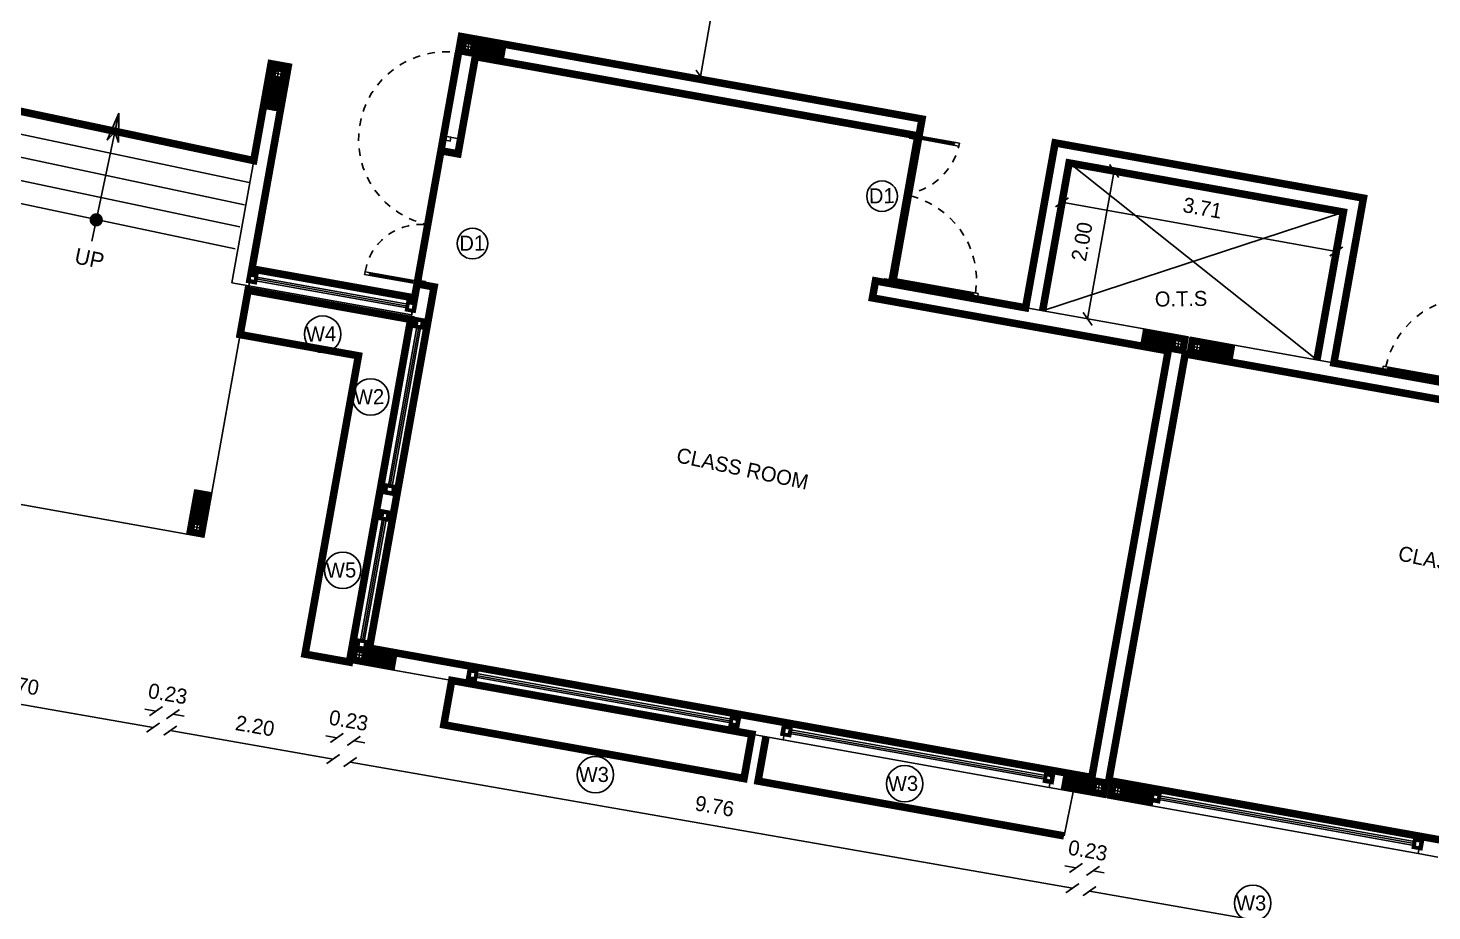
# Model space of a CAD drawing. Header units: metres. Extents: x 6101839 to 6102590, y -6659932 to -6659648.
# Drawn here: x 6102095.96 to 6102114.65, y -6659686.95 to -6659675.19 of the extents above; entities that cross this region are included whole.
import ezdxf

# ---------------------------------------------------------------- set-up
doc = ezdxf.new("R2010")
doc.units = ezdxf.units.M
doc.header["$LTSCALE"] = 500
doc.header["$MEASUREMENT"] = 0
doc.linetypes.add('DASHED2', pattern=[0.375, 0.25, -0.125])
doc.linetypes.add('HIDDEN', pattern=[0.375, 0.25, -0.125])
doc.layers.get('0').update_dxf_attribs({"linetype": 'CONTINUOUS'})
doc.layers.get('Defpoints').update_dxf_attribs({"linetype": 'CONTINUOUS'})
for name, color, linetype in [('above', 250, 'DASHED2'), ('BLK_1_FLR_0_CARPET_AREA', 10, 'CONTINUOUS'), ('BLK_1_FLR_0_CHAJJA', 6, 'CONTINUOUS'), ('COL', 2, 'CONTINUOUS'), ('DIM', 205, 'CONTINUOUS'), ('DOOR', 252, 'CONTINUOUS'), ('DOORTEXT', 13, 'CONTINUOUS'), ('ED', 30, 'CONTINUOUS'), ('FURN1', 252, 'CONTINUOUS'), ('FURNITURE', 252, 'CONTINUOUS'), ('FURNITURES', 252, 'CONTINUOUS'), ('HATCH', 15, 'CONTINUOUS'), ('railing', 14, 'CONTINUOUS'), ('TEXT', 4, 'CONTINUOUS'), ('W-SCH', 205, 'CONTINUOUS'), ('wall', 125, 'CONTINUOUS'), ('wall1', 125, 'CONTINUOUS'), ('WINDOWS', 252, 'CONTINUOUS')]:
    doc.layers.add(name, color=color, linetype=linetype)
doc.styles.add('RM', font='GOTHIC.TTF')
doc.styles.add('S2', font='GOTHIC.TTF')
doc.styles.add('USA TEXT', font='GOTHIC.TTF')
doc.dimstyles.new('1-100-ED', dxfattribs={"dimtxt": 0.2, "dimasz": 0.15, "dimexe": 0.18, "dimexo": 0.0625, "dimgap": 0.15, "dimtad": 1, "dimzin": 0, "dimdsep": 46, "dimtxsty": 'USA TEXT', "dimblk": 'ARCHTICK', "dimcen": 0.1, "dimse1": 1, "dimse2": 1, "dimclrd": 256, "dimclrt": 256, "dimadec": 0, "dimazin": 0, "dimtfac": 1, "dimtofl": 0, "dimtmove": 0, "dimatfit": 3, "dimldrblk": 'ARCHTICK', "dimfxl": 0.18, "dimtolj": 1, "dimtzin": 0, "dimarcsym": 0})

# ---------------------------------------------------------------- blocks, each defined once
blk = doc.blocks.new('A$C607F0CF8')
at = {"layer": 'FURNITURES', "color": 233}
for p, q in [((-37, -280), (-37, -342)), ((-37, -342), (-22, -342)), ((-22, -330), (-16, -330)), ((-22, -342), (-22, -330)), ((-16, -342), (-16, -330)), ((-16, -342), (0, -342)), ((0, -342), (0, -267)), ((-37, -2180), (-37, -2118)), ((-37, -2118), (-22, -2118)), ((-22, -2118), (-22, -2130)), ((-22, -2130), (-16, -2130)), ((-16, -2118), (0, -2118)), ((-16, -2118), (-16, -2130)), ((0, -2118), (0, -2193))]:
    blk.add_line(p, q, dxfattribs=at)
at = {"layer": 'FURNITURES', "color": 250}
for p, q in [((-37, -2118), (-37, -342)), ((-22, -2118), (-22, -330)), ((-16, -2118), (-16, -330)), ((0, -2118), (0, -342))]:
    blk.add_line(p, q, dxfattribs=at)
at = {"layer": 'FURNITURES', "color": 250, "linetype": 'HIDDEN', "ltscale": 0.5}
for centre, radius, start, end in [((-285, -219), 847, 286.9835, 356.7492), ((-37, -2193), 1163, 1.8478, 90.0015)]:
    blk.add_arc(centre, radius, start, end, dxfattribs=at)
at = {"layer": 'wall', "color": 7}
for p, q in [((-37, -267), (0, -267)), ((-37, -267), (-37, -280)), ((0, -230), (75, -230)), ((0, -230), (0, -267)), ((75, -267), (0, -267)), ((62, -246), (62, -252)), ((75, -246), (62, -246)), ((75, -252), (62, -252)), ((75, -230), (75, -246)), ((75, -230), (486, -230)), ((75, -246), (499, -246)), ((75, -252), (75, -267)), ((75, -252), (499, -252)), ((486, -267), (75, -267)), ((561, -230), (486, -230)), ((486, -230), (486, -246)), ((486, -246), (499, -246)), ((486, -252), (486, -267)), ((486, -252), (499, -252)), ((561, -267), (486, -267)), ((499, -246), (499, -252)), ((561, -230), (561, -267)), ((-37, -2193), (-37, -2180)), ((-37, -2193), (0, -2193)), ((0, -2155), (75, -2155)), ((0, -2155), (0, -2193)), ((75, -2193), (0, -2193)), ((62, -2171), (62, -2177)), ((75, -2171), (62, -2171)), ((75, -2177), (62, -2177)), ((75, -2155), (75, -2171)), ((75, -2155), (1088, -2155)), ((75, -2171), (1100, -2171)), ((75, -2177), (75, -2193)), ((75, -2177), (1100, -2177)), ((1088, -2192), (75, -2193)), ((1162, -2155), (1088, -2155)), ((1088, -2155), (1088, -2171)), ((1088, -2171), (1100, -2171)), ((1088, -2177), (1088, -2192)), ((1088, -2177), (1100, -2177)), ((1162, -2192), (1088, -2192)), ((1100, -2171), (1100, -2177)), ((1162, -2155), (1162, -2192))]:
    blk.add_line(p, q, dxfattribs=at)
for points in [[(0, -267), (0, -230), (-100, -230), (-100, -280), (-37, -280)], [(0, -2193), (0, -2230), (-100, -2230), (-100, -2180), (-37, -2180)]]:
    blk.add_lwpolyline(points, dxfattribs=at)
blk = doc.blocks.new('NEWCOL')
at = {"layer": 'HATCH'}
h = blk.add_hatch(dxfattribs=at)
h.set_pattern_fill('ANSI31', color=256, scale=3, angle=270, style=0)
h.set_pattern_definition([(315, (-629970.926, -258732.088), (6.73519209, 6.73519209), [])])
h.paths.add_polyline_path([(0, 115), (-115, 115), (-115, 0), (-37.5, 0), (-37.5, 37.5), (0, 37.5)])
h.paths.add_polyline_path([(115, 115), (0, 115), (0, 37.5), (37.5, 37.5), (37.5, 0), (115, 0)])
h.paths.add_polyline_path([(115, 0), (37.5, 0), (37.5, -37.5), (0, -37.5), (0, -485), (115, -485)])
h.paths.add_polyline_path([(0, -37.5), (-37.5, -37.5), (-37.5, 0), (-115, 0), (-115, -485), (0, -485)])
at = {"layer": 'COL'}
for p, q in [((-115, 0), (115, 0)), ((0, -485), (0, 115))]:
    blk.add_line(p, q, dxfattribs=at)
for points in [[(-115, -485), (115, -485), (115, 115), (-115, 115)], [(-37.5, -37.5), (37.5, -37.5), (37.5, 37.5), (-37.5, 37.5)]]:
    blk.add_lwpolyline(points, close=True, dxfattribs=at)
blk = doc.blocks.new('_ArchTick')
at = {"color": 0, "linetype": 'ByBlock', "const_width": 0.15}
blk.add_lwpolyline([(-0.5, -0.5), (0.5, 0.5)], dxfattribs=at)
blk = doc.blocks.new('*D688')
at = {"layer": 'Defpoints', "color": 0, "transparency": 16777216}
for p in [(6102098.401, -6659681.381), (6102100.591, -6659681.634), (6102100.016, -6659684.924)]:
    blk.add_point(p, dxfattribs=at)
at = {"layer": 'ED', "lineweight": -2, "transparency": 16777216}
blk.add_line((6102097.848, -6659684.545), (6102100.016, -6659684.924), dxfattribs=at)
at = {"layer": 'ED', "lineweight": -2, "transparency": 16777216, "xscale": 0.15, "yscale": 0.15, "zscale": 0.15}
for p, rotation in [((6102097.848, -6659684.545), 170.0944968058716), ((6102100.016, -6659684.924), 350.0944968058716)]:
    blk.add_blockref('_ArchTick', p, dxfattribs=dict(at, rotation=rotation))
at = {"layer": 'ED', "transparency": 16777216, "insert": (6102098.976, -6659684.483), "char_height": 0.2, "attachment_point": 5, "rotation": 350.0945, "style": 'USA TEXT'}
blk.add_mtext('\\A1;2.20', dxfattribs=at)
blk = doc.blocks.new('*D689')
at = {"layer": 'Defpoints', "color": 0, "transparency": 16777216}
for p in [(6102100.591, -6659681.634), (6102100.817, -6659681.675), (6102100.292, -6659684.681)]:
    blk.add_point(p, dxfattribs=at)
at = {"layer": 'ED', "lineweight": -2, "transparency": 16777216}
for p, q in [((6102100.066, -6659684.642), (6102099.918, -6659684.616)), ((6102100.292, -6659684.681), (6102100.44, -6659684.707))]:
    blk.add_line(p, q, dxfattribs=at)
at = {"layer": 'ED', "lineweight": -2, "transparency": 16777216, "xscale": 0.15, "yscale": 0.15, "zscale": 0.15}
for p, rotation in [((6102100.066, -6659684.642), 350.0944968058716), ((6102100.292, -6659684.681), 170.0944968058716)]:
    blk.add_blockref('_ArchTick', p, dxfattribs=dict(at, rotation=rotation))
at = {"layer": 'ED', "transparency": 16777216, "insert": (6102100.223, -6659684.41), "char_height": 0.2, "attachment_point": 5, "rotation": 350.0945, "style": 'USA TEXT'}
blk.add_mtext('\\A1;0.23', dxfattribs=at)
blk = doc.blocks.new('*D690')
at = {"layer": 'Defpoints', "color": 0, "transparency": 16777216}
for p in [(6102100.817, -6659681.675), (6102110.117, -6659685.169), (6102109.859, -6659686.643)]:
    blk.add_point(p, dxfattribs=at)
at = {"layer": 'ED', "lineweight": -2, "transparency": 16777216}
blk.add_line((6102100.243, -6659684.964), (6102109.859, -6659686.643), dxfattribs=at)
at = {"layer": 'ED', "lineweight": -2, "transparency": 16777216, "xscale": 0.15, "yscale": 0.15, "zscale": 0.15}
for p, rotation in [((6102100.243, -6659684.964), 170.0944968058716), ((6102109.859, -6659686.643), 350.0944968058716)]:
    blk.add_blockref('_ArchTick', p, dxfattribs=dict(at, rotation=rotation))
at = {"layer": 'ED', "transparency": 16777216, "insert": (6102105.095, -6659685.552), "char_height": 0.2, "attachment_point": 5, "rotation": 350.0945, "style": 'USA TEXT'}
blk.add_mtext('\\A1;9.76', dxfattribs=at)
blk = doc.blocks.new('*D691')
at = {"layer": 'Defpoints', "color": 0, "transparency": 16777216}
for p in [(6102110.117, -6659685.169), (6102110.343, -6659685.21), (6102110.133, -6659686.412)]:
    blk.add_point(p, dxfattribs=at)
at = {"layer": 'ED', "lineweight": -2, "transparency": 16777216}
for p, q in [((6102109.906, -6659686.373), (6102109.759, -6659686.347)), ((6102110.133, -6659686.412), (6102110.281, -6659686.438))]:
    blk.add_line(p, q, dxfattribs=at)
at = {"layer": 'ED', "lineweight": -2, "transparency": 16777216, "xscale": 0.15, "yscale": 0.15, "zscale": 0.15}
for p, rotation in [((6102109.906, -6659686.373), 350.0944968058716), ((6102110.133, -6659686.412), 170.0944968058716)]:
    blk.add_blockref('_ArchTick', p, dxfattribs=dict(at, rotation=rotation))
at = {"layer": 'ED', "transparency": 16777216, "insert": (6102110.064, -6659686.141), "char_height": 0.2, "attachment_point": 5, "rotation": 350.0945, "style": 'USA TEXT'}
blk.add_mtext('\\A1;0.23', dxfattribs=at)
blk = doc.blocks.new('*D692')
at = {"layer": 'Defpoints', "color": 0, "transparency": 16777216}
for p in [(6102110.343, -6659685.21), (6102119.975, -6659686.849), (6102119.711, -6659688.363)]:
    blk.add_point(p, dxfattribs=at)
at = {"layer": 'ED', "lineweight": -2, "transparency": 16777216}
blk.add_line((6102110.086, -6659686.682), (6102119.711, -6659688.363), dxfattribs=at)
at = {"layer": 'ED', "lineweight": -2, "transparency": 16777216, "xscale": 0.15, "yscale": 0.15, "zscale": 0.15}
for p, rotation in [((6102110.086, -6659686.682), 170.0944968058716), ((6102119.711, -6659688.363), 350.0944968058716)]:
    blk.add_blockref('_ArchTick', p, dxfattribs=dict(at, rotation=rotation))
at = {"layer": 'ED', "transparency": 16777216, "insert": (6102114.942, -6659687.271), "char_height": 0.2, "attachment_point": 5, "rotation": 350.0945, "style": 'USA TEXT'}
blk.add_mtext('\\A1;9.77', dxfattribs=at)
blk = doc.blocks.new('*D722')
at = {"layer": 'Defpoints', "color": 0, "transparency": 16777216}
for p in [(6102105.069, -6659673.429), (6102105.318, -6659673.472), (6102104.659, -6659675.794)]:
    blk.add_point(p, dxfattribs=at)
at = {"layer": 'ED', "lineweight": -2, "transparency": 16777216}
blk.add_line((6102104.908, -6659675.837), (6102105.318, -6659673.472), dxfattribs=at)
at = {"layer": 'ED', "lineweight": -2, "transparency": 16777216, "xscale": 0.15, "yscale": 0.15, "zscale": 0.15}
for p, rotation in [((6102105.318, -6659673.472), 80.16725684627767), ((6102104.908, -6659675.837), 260.1672568462777)]:
    blk.add_blockref('_ArchTick', p, dxfattribs=dict(at, rotation=rotation))
at = {"layer": 'ED', "transparency": 16777216, "insert": (6102104.862, -6659674.611), "char_height": 0.2, "attachment_point": 5, "rotation": 80.1673, "style": 'USA TEXT'}
blk.add_mtext('\\A1;2.40', dxfattribs=at)
blk = doc.blocks.new('A$C62665808')
at = {"layer": 'FURNITURES', "color": 233}
for p, q in [((512, 100), (437, 100)), ((450, 62), (512, 62)), ((500, 78), (500, 84)), ((512, 84), (500, 84)), ((512, 78), (500, 78)), ((512, 84), (512, 100)), ((512, 62), (512, 78)), ((2288, 84), (2288, 100)), ((2288, 100), (2363, 100)), ((2288, 84), (2300, 84)), ((2288, 62), (2288, 78)), ((2288, 78), (2300, 78)), ((2350, 62), (2288, 62)), ((2300, 78), (2300, 84))]:
    blk.add_line(p, q, dxfattribs=at)
at = {"layer": 'FURNITURES', "color": 250}
for p, q in [((512, 100), (2288, 100)), ((512, 84), (2300, 84)), ((512, 78), (2300, 78)), ((512, 62), (2288, 62))]:
    blk.add_line(p, q, dxfattribs=at)
at = {"layer": 'FURNITURES', "color": 250, "linetype": 'HIDDEN', "ltscale": 0.5}
for centre, radius, start, end in [((437, 62), 1163, 359.9985, 178.1522), ((2350, 62), 750, 89.1025, 179.9987)]:
    blk.add_arc(centre, radius, start, end, dxfattribs=at)
at = {"layer": 'wall', "color": 7}
for p, q in [((2362, 812), (2362, 737)), ((2399, 812), (2362, 812)), ((2378, 175), (2377, 750)), ((2384, 750), (2377, 750)), ((2377, 737), (2377, 750)), ((2384, 175), (2384, 750)), ((2384, 737), (2384, 750)), ((2399, 812), (2399, 737)), ((2377, 737), (2362, 737)), ((2362, 737), (2363, 175)), ((2399, 737), (2384, 737)), ((2400, 175), (2399, 737)), ((-725, 137), (-650, 137)), ((-725, 137), (-725, 100)), ((-725, 100), (-650, 100)), ((363, 122), (-662, 122)), ((-662, 122), (-662, 116)), ((-650, 122), (-662, 122)), ((363, 116), (-662, 116)), ((-650, 116), (-662, 116)), ((-650, 137), (-650, 122)), ((363, 137), (-650, 137)), ((-650, 116), (-650, 100)), ((-650, 100), (363, 100)), ((437, 137), (363, 137)), ((363, 137), (363, 122)), ((363, 122), (375, 122)), ((363, 116), (363, 100)), ((363, 116), (375, 116)), ((363, 100), (437, 100)), ((375, 122), (375, 116)), ((437, 137), (437, 100)), ((437, 62), (437, 100)), ((437, 62), (450, 62)), ((2363, 62), (2350, 62)), ((2378, 175), (2363, 175)), ((2363, 175), (2363, 100)), ((2363, 62), (2363, 100)), ((2400, 100), (2363, 100)), ((2378, 175), (2378, 162)), ((2384, 162), (2378, 162)), ((2400, 175), (2384, 175)), ((2384, 175), (2384, 162)), ((2400, 100), (2400, 175))]:
    blk.add_line(p, q, dxfattribs=at)
for points in [[(437, 100), (400, 100), (400, 0), (450, 0), (450, 62)], [(2363, 100), (2400, 100), (2400, 0), (2350, 0), (2350, 62)]]:
    blk.add_lwpolyline(points, dxfattribs=at)
blk = doc.blocks.new('*D734')
at = {"layer": 'Defpoints', "color": 0, "transparency": 16777216}
for p in [(6102109.814, -6659676.988), (6102110.414, -6659677.095), (6102109.462, -6659678.957)]:
    blk.add_point(p, dxfattribs=at)
at = {"layer": 'ED', "lineweight": -2, "transparency": 16777216}
blk.add_line((6102110.061, -6659679.064), (6102110.414, -6659677.095), dxfattribs=at)
at = {"layer": 'ED', "lineweight": -2, "transparency": 16777216, "xscale": 0.15, "yscale": 0.15, "zscale": 0.15}
for p, rotation in [((6102110.414, -6659677.095), 79.84491226287837), ((6102110.061, -6659679.064), 259.8449122628784)]:
    blk.add_blockref('_ArchTick', p, dxfattribs=dict(at, rotation=rotation))
at = {"layer": 'ED', "transparency": 16777216, "insert": (6102109.986, -6659678.035), "char_height": 0.2, "attachment_point": 5, "rotation": 79.8449, "style": 'USA TEXT'}
blk.add_mtext('\\A1;2.00', dxfattribs=at)
blk = doc.blocks.new('*D735')
at = {"layer": 'Defpoints', "color": 0, "transparency": 16777216}
for p in [(6102109.814, -6659676.988), (6102113.466, -6659677.642), (6102113.372, -6659678.166)]:
    blk.add_point(p, dxfattribs=at)
at = {"layer": 'ED', "lineweight": -2, "transparency": 16777216}
blk.add_line((6102109.72, -6659677.512), (6102113.372, -6659678.166), dxfattribs=at)
at = {"layer": 'ED', "lineweight": -2, "transparency": 16777216, "xscale": 0.15, "yscale": 0.15, "zscale": 0.15}
for p, rotation in [((6102109.72, -6659677.512), 169.8449123113766), ((6102113.372, -6659678.166), 349.8449123113766)]:
    blk.add_blockref('_ArchTick', p, dxfattribs=dict(at, rotation=rotation))
at = {"layer": 'ED', "transparency": 16777216, "insert": (6102111.591, -6659677.588), "char_height": 0.2, "attachment_point": 5, "rotation": 349.8449, "style": 'USA TEXT'}
blk.add_mtext('\\A1;3.71', dxfattribs=at)
blk = doc.blocks.new('*D876')
at = {"layer": 'Defpoints', "color": 0, "transparency": 16777216}
for p in [(6102094.427, -6659681.279), (6102098.069, -6659681.927), (6102097.619, -6659684.505)]:
    blk.add_point(p, dxfattribs=at)
at = {"layer": 'ED', "lineweight": -2, "transparency": 16777216}
blk.add_line((6102093.974, -6659683.869), (6102097.619, -6659684.505), dxfattribs=at)
at = {"layer": 'ED', "lineweight": -2, "transparency": 16777216, "xscale": 0.15, "yscale": 0.15, "zscale": 0.15}
for p, rotation in [((6102093.974, -6659683.869), 170.0944968058716), ((6102097.619, -6659684.505), 350.0944968058716)]:
    blk.add_blockref('_ArchTick', p, dxfattribs=dict(at, rotation=rotation))
at = {"layer": 'ED', "transparency": 16777216, "insert": (6102095.841, -6659683.936), "char_height": 0.2, "attachment_point": 5, "rotation": 350.0945, "style": 'USA TEXT'}
blk.add_mtext('\\A1;3.70', dxfattribs=at)
blk = doc.blocks.new('*D877')
at = {"layer": 'Defpoints', "color": 0, "transparency": 16777216}
for p in [(6102098.069, -6659681.927), (6102098.296, -6659681.967), (6102097.884, -6659684.326)]:
    blk.add_point(p, dxfattribs=at)
at = {"layer": 'ED', "lineweight": -2, "transparency": 16777216}
for p, q in [((6102097.658, -6659684.286), (6102097.51, -6659684.26)), ((6102097.884, -6659684.326), (6102098.032, -6659684.351))]:
    blk.add_line(p, q, dxfattribs=at)
at = {"layer": 'ED', "lineweight": -2, "transparency": 16777216, "xscale": 0.15, "yscale": 0.15, "zscale": 0.15}
for p, rotation in [((6102097.658, -6659684.286), 350.0944968058716), ((6102097.884, -6659684.326), 170.0944968058716)]:
    blk.add_blockref('_ArchTick', p, dxfattribs=dict(at, rotation=rotation))
at = {"layer": 'ED', "transparency": 16777216, "insert": (6102097.815, -6659684.055), "char_height": 0.2, "attachment_point": 5, "rotation": 350.0945, "style": 'USA TEXT'}
blk.add_mtext('\\A1;0.23', dxfattribs=at)

msp = doc.modelspace()

# ---------------------------------------------------------------- hatches: boundary and pattern name
at = {"layer": 'DIM'}
h = msp.add_hatch(color=256, dxfattribs=at)
h.paths.add_polyline_path([(6102097.15891, -6659676.61203), (6102097.11896, -6659676.60353), (6102097.15756, -6659676.71769)])
h.paths.add_polyline_path([(6102097.16225, -6659676.35147), (6102097.15727, -6659676.35041), (6102097.10944, -6659676.57538), (6102097.11896, -6659676.60353), (6102097.15891, -6659676.61203)])
h.paths.add_polyline_path([(6102097.15727, -6659676.35041), (6102097.15229, -6659676.34935), (6102097.04933, -6659676.58873), (6102097.08929, -6659676.59723), (6102097.10944, -6659676.57538)])
h.paths.add_polyline_path([(6102097.15229, -6659676.34935), (6102097.15727, -6659676.35041), (6102097.16258, -6659676.32541)])
h.paths.add_polyline_path([(6102097.16258, -6659676.32541), (6102097.15727, -6659676.35041), (6102097.16225, -6659676.35147)])
h.paths.add_polyline_path([(6102097.00758, -6659676.6858), (6102097.08929, -6659676.59723), (6102097.04933, -6659676.58873)])

# ---------------------------------------------------------------- linework, layer by layer
at = {"layer": 'above', "linetype": 'ByBlock'}
msp.add_line((6102109.74682, -6659685.94638), (6102109.86936, -6659685.35872), dxfattribs=at)
at = {"layer": 'above', "const_width": 0.1}
for points in [[(6102098.77848, -6659679.27314), (6102100.35353, -6659679.55526), (6102099.64214, -6659683.52682), (6102100.23267, -6659683.63259)], [(6102101.59596, -6659683.87686), (6102101.49017, -6659684.46746), (6102105.48658, -6659685.18329), (6102105.59233, -6659684.59279)], [(6102105.77937, -6659684.62618), (6102105.67359, -6659685.21678), (6102109.74682, -6659685.94638)]]:
    msp.add_lwpolyline(points, dxfattribs=at)
at = {"layer": 'BLK_1_FLR_0_CARPET_AREA', "color": 15, "linetype": 'Continuous', "const_width": 0.1}
msp.add_lwpolyline([(6102122.57574, -6659693.92097), (6102122.57574, -6659684.42097), (6102120.64338, -6659684.42097), (6102121.63725, -6659678.87249), (6102115.50495, -6659677.77354), (6102115.12648, -6659679.97124), (6102113.33997, -6659679.65125), (6102113.73315, -6659677.45618), (6102109.62846, -6659676.72095), (6102109.23528, -6659678.91602), (6102107.46348, -6659678.59865), (6102107.85666, -6659676.40359), (6102101.72427, -6659675.30516), (6102101.10081, -6659678.7856), (6102098.93554, -6659678.39787), (6102099.41738, -6659675.70785), (6102099.19074, -6659675.66725), (6102098.95973, -6659676.95663), (6102095.3397, -6659676.19149)], dxfattribs=at)
for points in [[(6102100.49962, -6659683.44676), (6102110.11656, -6659685.16934), (6102111.13389, -6659679.48973), (6102107.19655, -6659678.78448), (6102107.2371, -6659678.55808), (6102107.46349, -6659678.59863), (6102107.81611, -6659676.62996), (6102101.91012, -6659675.57209), (6102101.67827, -6659676.86649), (6102101.45201, -6659676.82598), (6102101.13465, -6659678.59776), (6102101.36083, -6659678.63827)], [(6102119.9599, -6659686.93247), (6102110.34296, -6659685.20989), (6102111.36029, -6659679.53029), (6102115.29762, -6659680.23554), (6102115.33817, -6659680.00914), (6102115.11179, -6659679.96859), (6102115.46442, -6659677.99992), (6102121.37041, -6659679.0578), (6102121.13856, -6659680.3522), (6102121.36481, -6659680.39275), (6102121.04745, -6659682.16453), (6102120.82127, -6659682.12401)]]:
    msp.add_lwpolyline(points, close=True, dxfattribs=at)
at = {"layer": 'BLK_1_FLR_0_CHAJJA', "linetype": 'Continuous', "const_width": 0.1}
for points in [[(6102100.23331, -6659683.6327), (6102099.64286, -6659683.52695), (6102100.35329, -6659679.55518), (6102098.77838, -6659679.27312), (6102098.88405, -6659678.68314), (6102101.049, -6659679.07088)], [(6102101.49027, -6659684.46691), (6102105.48668, -6659685.18265), (6102105.59236, -6659684.5926), (6102101.59594, -6659683.87686)]]:
    msp.add_lwpolyline(points, close=True, dxfattribs=at)
at = {"layer": 'DIM', "color": 251, "linetype": 'ByBlock'}
for p, q in [((6102109.23528, -6659678.91602), (6102109.62846, -6659676.72095)), ((6102113.73315, -6659677.45618), (6102109.62846, -6659676.72095)), ((6102113.33997, -6659679.65125), (6102113.73315, -6659677.45618))]:
    msp.add_line(p, q, dxfattribs=at)
at = {"layer": 'DIM', "color": 251, "const_width": 0.1}
msp.add_lwpolyline([(6102113.11357, -6659679.61069), (6102113.4662, -6659677.64202), (6102109.8143, -6659676.9879), (6102109.46168, -6659678.95657)], dxfattribs=at)
at = {"layer": 'DIM', "const_width": 0.1}
msp.add_lwpolyline([(6102096.82492, -6659677.73761, 1), (6102096.89991, -6659677.75355, 1)], format="xyb", close=True, dxfattribs=at)
at = {"layer": 'DOOR', "linetype": 'ByBlock'}
for p, q in [((6102097.16256, -6659676.32541), (6102096.80279, -6659678.02756)), ((6102097.16256, -6659676.32541), (6102097.00755, -6659676.6858)), ((6102097.16256, -6659676.32541), (6102097.15754, -6659676.71769)), ((6102097.00755, -6659676.6858), (6102097.10941, -6659676.57538)), ((6102097.15754, -6659676.71769), (6102097.10941, -6659676.57538))]:
    msp.add_line(p, q, dxfattribs=at)
at = {"layer": 'FURN1', "linetype": 'ByBlock'}
for p, q in [((6102101.86291, -6659683.69094), (6102105.40652, -6659684.32559)), ((6102105.36596, -6659684.55206), (6102101.82235, -6659683.91741))]:
    msp.add_line(p, q, dxfattribs=at)
at = {"layer": 'FURN1', "const_width": 0.1}
for points in [[(6102098.91844, -6659678.49338), (6102098.96766, -6659678.50219), (6102098.95885, -6659678.55141), (6102098.90963, -6659678.54259)], [(6102098.91906, -6659678.49349), (6102098.96827, -6659678.5023), (6102098.95946, -6659678.55152), (6102098.91024, -6659678.54271)], [(6102101.0831, -6659678.88096), (6102101.03389, -6659678.87215), (6102101.02507, -6659678.92137), (6102101.07429, -6659678.93018)], [(6102101.08372, -6659678.88107), (6102101.0345, -6659678.87226), (6102101.02569, -6659678.92148), (6102101.07491, -6659678.93029)], [(6102101.14444, -6659679.09414), (6102101.13563, -6659679.14336), (6102101.18484, -6659679.15217), (6102101.19366, -6659679.10296)], [(6102101.14455, -6659679.09352), (6102101.13573, -6659679.14274), (6102101.18495, -6659679.15156), (6102101.19377, -6659679.10234)], [(6102100.73899, -6659681.35686), (6102100.74781, -6659681.30764), (6102100.79703, -6659681.31646), (6102100.78821, -6659681.36568)], [(6102100.68633, -6659681.65183), (6102100.67751, -6659681.70105), (6102100.72673, -6659681.70986), (6102100.73554, -6659681.66065)], [(6102100.68644, -6659681.65121), (6102100.67762, -6659681.70043), (6102100.72683, -6659681.70925), (6102100.73565, -6659681.66003)], [(6102100.3687, -6659683.42333), (6102100.37752, -6659683.37411), (6102100.42673, -6659683.38293), (6102100.41791, -6659683.43214)], [(6102100.36881, -6659683.42271), (6102100.37763, -6659683.37349), (6102100.42684, -6659683.38231), (6102100.41803, -6659683.43153)], [(6102101.83938, -6659683.82234), (6102101.88859, -6659683.83116), (6102101.89741, -6659683.78194), (6102101.84819, -6659683.77313)], [(6102101.83999, -6659683.82245), (6102101.88921, -6659683.83127), (6102101.89802, -6659683.78205), (6102101.84881, -6659683.77324)], [(6102105.38237, -6659684.45688), (6102105.33316, -6659684.44807), (6102105.34197, -6659684.39885), (6102105.39119, -6659684.40766)], [(6102105.38299, -6659684.45699), (6102105.33377, -6659684.44818), (6102105.34259, -6659684.39896), (6102105.3918, -6659684.40777)], [(6102106.02288, -6659684.57119), (6102106.07209, -6659684.58001), (6102106.08091, -6659684.53079), (6102106.03169, -6659684.52198)], [(6102106.02349, -6659684.5713), (6102106.07271, -6659684.58012), (6102106.08152, -6659684.5309), (6102106.03231, -6659684.52209)], [(6102109.5659, -6659685.20574), (6102109.51668, -6659685.19693), (6102109.52549, -6659685.14771), (6102109.57471, -6659685.15653)], [(6102109.56651, -6659685.20585), (6102109.5173, -6659685.19704), (6102109.52611, -6659685.14782), (6102109.57533, -6659685.15664)], [(6102110.93473, -6659685.45086), (6102110.98395, -6659685.45968), (6102110.99277, -6659685.41046), (6102110.94355, -6659685.40164)], [(6102110.93535, -6659685.45097), (6102110.98456, -6659685.45979), (6102110.99338, -6659685.41057), (6102110.94417, -6659685.40175)], [(6102114.47771, -6659686.08555), (6102114.4285, -6659686.07673), (6102114.43732, -6659686.02751), (6102114.48653, -6659686.03633)], [(6102114.47833, -6659686.08566), (6102114.42911, -6659686.07684), (6102114.43793, -6659686.02763), (6102114.48715, -6659686.03645)]]:
    msp.add_lwpolyline(points, close=True, dxfattribs=at)
at = {"layer": 'FURNITURE', "linetype": 'ByBlock', "ltscale": 0.2}
for p, q in [((6102098.91024, -6659678.54271), (6102101.02507, -6659678.92137)), ((6102098.91906, -6659678.49349), (6102101.0345, -6659678.87226)), ((6102101.14444, -6659679.09414), (6102100.74781, -6659681.30764)), ((6102101.19366, -6659679.10296), (6102100.79714, -6659681.31585)), ((6102100.68633, -6659681.65183), (6102100.37769, -6659683.37414)), ((6102100.73554, -6659681.66065), (6102100.42702, -6659683.38234)), ((6102105.38237, -6659684.45688), (6102101.88859, -6659683.83116)), ((6102105.39119, -6659684.40766), (6102101.89803, -6659683.78205)), ((6102109.5659, -6659685.20574), (6102106.07209, -6659684.58001)), ((6102109.57471, -6659685.15653), (6102106.08152, -6659684.5309)), ((6102110.93535, -6659685.45097), (6102114.42911, -6659686.07684)), ((6102110.94417, -6659685.40175), (6102114.43732, -6659686.02751))]:
    msp.add_line(p, q, dxfattribs=at)
at = {"layer": 'FURNITURE', "color": 4, "linetype": 'ByBlock', "ltscale": 0.2}
for p, q in [((6102098.96387, -6659678.52691), (6102101.03009, -6659678.89687)), ((6102101.16023, -6659679.14776), (6102100.77242, -6659681.31205)), ((6102100.70212, -6659681.70546), (6102100.4023, -6659683.37855)), ((6102105.33757, -6659684.42346), (6102101.893, -6659683.80654)), ((6102109.52109, -6659685.17232), (6102106.0765, -6659684.55539)), ((6102110.98897, -6659685.43518), (6102114.43352, -6659686.05223))]:
    msp.add_line(p, q, dxfattribs=at)
at = {"layer": 'railing', "linetype": 'ByBlock'}
for p, q in [((6102095.3397, -6659676.19149), (6102098.95973, -6659676.95663)), ((6102095.27767, -6659676.48501), (6102098.89769, -6659677.25014)), ((6102095.21563, -6659676.77852), (6102098.83565, -6659677.54366)), ((6102095.15359, -6659677.07204), (6102098.77361, -6659677.83717)), ((6102095.09155, -6659677.36555), (6102098.71158, -6659678.13069))]:
    msp.add_line(p, q, dxfattribs=at)
at = {"layer": 'railing', "color": 252, "linetype": 'ByBlock'}
for p, q in [((6102113.11357, -6659679.61069), (6102109.8143, -6659676.9879)), ((6102113.4662, -6659677.64202), (6102109.46168, -6659678.95657)), ((6102098.29468, -6659681.97155), (6102098.8947, -6659678.62424)), ((6102094.20033, -6659681.23818), (6102098.29468, -6659681.97155))]:
    msp.add_line(p, q, dxfattribs=at)
at = {"layer": 'W-SCH'}
for centre, radius in [((6102107.32429, -6659677.43084), 0.20375), ((6102101.87173, -6659678.0612), 0.20375), ((6102099.87673, -6659679.2673), 0.24242), ((6102100.51616, -6659680.10429), 0.24242), ((6102100.14413, -6659682.41104), 0.24242), ((6102103.50739, -6659685.13232), 0.24242), ((6102107.6244, -6659685.25271), 0.24242), ((6102112.25889, -6659686.84282), 0.24242)]:
    msp.add_circle(centre, radius, dxfattribs=at)
at = {"layer": 'wall1', "linetype": 'ByBlock'}
for p, q in [((6102101.72427, -6659675.30516), (6102101.48713, -6659676.62909)), ((6102107.85666, -6659676.40359), (6102101.72427, -6659675.30516)), ((6102101.91011, -6659675.57211), (6102101.71353, -6659676.66964)), ((6102107.81611, -6659676.62998), (6102101.91011, -6659675.57211)), ((6102099.41714, -6659675.7078), (6102098.89474, -6659678.62425)), ((6102099.41714, -6659675.7078), (6102099.19074, -6659675.66725)), ((6102099.15019, -6659675.89365), (6102098.6682, -6659678.58368)), ((6102107.81611, -6659676.62998), (6102107.85666, -6659676.40359)), ((6102101.71353, -6659676.66964), (6102101.48713, -6659676.62909)), ((6102098.93555, -6659678.39783), (6102098.895, -6659678.6243)), ((6102098.8947, -6659678.62424), (6102098.66823, -6659678.58369)), ((6102101.1345, -6659678.59776), (6102101.04875, -6659679.07636)), ((6102101.13453, -6659678.59776), (6102101.36092, -6659678.63831)), ((6102107.23708, -6659678.5581), (6102107.19653, -6659678.7845)), ((6102107.23708, -6659678.5581), (6102110.81022, -6659679.19812)), ((6102101.10081, -6659678.7856), (6102101.06027, -6659679.012)), ((6102101.36092, -6659678.63831), (6102101.27517, -6659679.11693)), ((6102107.19654, -6659678.7845), (6102111.13388, -6659679.48975)), ((6102101.04901, -6659679.07641), (6102101.27547, -6659679.11698)), ((6102101.06027, -6659679.012), (6102101.06031, -6659679.012)), ((6102111.13388, -6659679.48975), (6102110.11655, -6659685.16936)), ((6102111.36026, -6659679.5303), (6102110.34294, -6659685.20991)), ((6102115.33817, -6659680.00916), (6102112.01604, -6659679.4141)), ((6102115.2976, -6659680.23556), (6102111.97549, -6659679.6405)), ((6102100.5908, -6659681.63508), (6102100.64369, -6659681.33978)), ((6102100.64369, -6659681.33978), (6102100.86985, -6659681.3803)), ((6102100.86985, -6659681.3803), (6102100.81711, -6659681.67463)), ((6102100.59073, -6659681.63507), (6102100.59089, -6659681.6341)), ((6102100.59089, -6659681.6341), (6102100.81735, -6659681.67467)), ((6102100.8172, -6659681.67565), (6102100.81735, -6659681.67467)), ((6102100.27323, -6659683.40622), (6102101.8629, -6659683.69099)), ((6102100.82327, -6659683.73838), (6102101.82237, -6659683.91733)), ((6102101.82237, -6659683.91733), (6102101.86291, -6659683.69094)), ((6102105.36596, -6659684.55206), (6102105.40651, -6659684.32566)), ((6102105.40651, -6659684.32566), (6102106.04633, -6659684.44023)), ((6102105.36596, -6659684.55206), (6102106.00577, -6659684.66674)), ((6102106.00578, -6659684.66667), (6102106.04632, -6659684.44027)), ((6102109.5494, -6659685.3014), (6102109.58996, -6659685.07493)), ((6102109.58994, -6659685.075), (6102110.11657, -6659685.16933)), ((6102109.5494, -6659685.3014), (6102110.30239, -6659685.43631)), ((6102110.34294, -6659685.20991), (6102110.34294, -6659685.20991)), ((6102110.36756, -6659685.21431), (6102110.86958, -6659685.30407)), ((6102110.91761, -6659685.5464), (6102110.95819, -6659685.31994)), ((6102114.46122, -6659686.18113), (6102114.50179, -6659685.95474)), ((6102114.76635, -6659686.00227), (6102114.50177, -6659685.95484)), ((6102114.7258, -6659686.22863), (6102114.46121, -6659686.1812))]:
    msp.add_line(p, q, dxfattribs=at)
at = {"layer": 'WINDOWS', "linetype": 'ByBlock'}
for p, q in [((6102098.93555, -6659678.39783), (6102101.10083, -6659678.78553)), ((6102098.89501, -6659678.62423), (6102101.06029, -6659679.01193)), ((6102101.04901, -6659679.07641), (6102100.64345, -6659681.33974)), ((6102101.2754, -6659679.11697), (6102100.86985, -6659681.3803)), ((6102100.59089, -6659681.6341), (6102100.27333, -6659683.40624)), ((6102100.81729, -6659681.67466), (6102100.49973, -6659683.4468)), ((6102109.58994, -6659685.075), (6102106.04631, -6659684.44034)), ((6102109.5494, -6659685.3014), (6102106.00577, -6659684.66674)), ((6102110.95818, -6659685.32001), (6102114.50177, -6659685.95481)), ((6102110.91761, -6659685.5464), (6102114.46121, -6659686.1812))]:
    msp.add_line(p, q, dxfattribs=at)

# ---------------------------------------------------------------- block references
at = {"layer": 'COL', "yscale": 0.001, "zscale": 0.001}
for p, xscale, rotation in [((6102101.8171, -6659675.43915), 0.001, 79.84491225092451), ((6102099.28366, -6659675.80073), -0.001, 349.8449122504533), ((6102111.26734, -6659679.39683), 0.001, 259.8449122509245), ((6102111.51836, -6659679.44179), -0.001, 79.84491225092455), ((6102098.20224, -6659681.83816), 0.001, 169.8449122504533), ((6102098.20224, -6659681.83816), 0.001, 169.8449122504533), ((6102100.36614, -6659683.53967), -0.001, 79.84491225092455), ((6102110.20946, -6659685.30283), 0.001, 259.8449122509245), ((6102110.46051, -6659685.34763), -0.001, 79.84491225092455)]:
    msp.add_blockref('NEWCOL', p, dxfattribs=dict(at, xscale=xscale, rotation=rotation))
at = {"layer": 'DIM', "yscale": 0.001, "zscale": 0.001}
for p, xscale, rotation in [((6102107.8419, -6659676.40094), 0.001, 349.8449122504533), ((6102115.51971, -6659677.77619), -0.001, 349.8449123031032)]:
    msp.add_blockref('A$C607F0CF8', p, dxfattribs=dict(at, xscale=xscale, rotation=rotation))
at = {"layer": 'wall1', "xscale": -0.001, "yscale": 0.001, "zscale": 0.001, "rotation": 79.92507897665182}
msp.add_blockref('A$C62665808', (6102101.65547, -6659676.25273), dxfattribs=at)

# ---------------------------------------------------------------- texts
at = {"layer": 'DOORTEXT', "color": 3, "style": 'RM'}
for s, p in [('D1', (6102107.15133, -6659677.52721)), ('D1', (6102101.69877, -6659678.15758)), ('W4', (6102099.65693, -6659679.36683)), ('W2', (6102100.29636, -6659680.20381)), ('W5', (6102099.92432, -6659682.51057)), ('W3', (6102107.4046, -6659685.35224))]:
    msp.add_text(s, height=0.2, rotation=0.815488, dxfattribs=at).set_placement(p)
for p in [(6102103.28619, -6659685.22871), (6102112.03769, -6659686.93921)]:
    msp.add_text('W3', height=0.2, dxfattribs=at).set_placement(p)
at = {"layer": 'TEXT', "style": 'RM'}
msp.add_text('UP', height=0.21, rotation=348.06554, dxfattribs=at).set_placement((6102096.56059, -6659678.3213))
at = {"layer": 'TEXT', "color": 7, "style": 'S2'}
for s, rotation, p in [('O.T.S', 0.815488, (6102110.95733, -6659678.90058)), ('CLASS ROOM', 348.06554, (6102104.57424, -6659680.96977)), ('CLASS ROOM', 348.06554, (6102114.18231, -6659682.27616))]:
    msp.add_text(s, height=0.2, rotation=rotation, dxfattribs=at).set_placement(p)

# ---------------------------------------------------------------- dimensions: what is measured, and where the dimension line sits
at = {"layer": 'ED'}
for p1, p2, distance, picture, middle in [((6102104.65918, -6659675.79407), (6102105.06904, -6659673.42929), -0.25292, '*D722', (6102104.86202, -6659674.61132)), ((6102109.46168, -6659678.95657), (6102109.8143, -6659676.9879), -0.60887, '*D734', (6102109.98629, -6659678.03462)), ((6102109.8143, -6659676.9879), (6102113.4662, -6659677.64202), -0.53219, '*D735', (6102111.59138, -6659677.58778))]:
    dim = msp.add_aligned_dim(p1=p1, p2=p2, distance=distance, dimstyle='1-100-ED', dxfattribs=at)
    dim.commit()
    dim.dimension.update_dxf_attribs({"geometry": picture, "text_midpoint": middle})
for base, p1, p2, picture, middle in [((6102097.61925, -6659684.50534), (6102094.42673, -6659681.27872), (6102098.06949, -6659681.92702), '*D876', (6102095.84071, -6659683.93587)), ((6102100.0164, -6659684.92395), (6102098.40095, -6659681.38104), (6102100.59089, -6659681.6341), '*D688', (6102098.97626, -6659684.48342)), ((6102109.85926, -6659686.64278), (6102100.81735, -6659681.67467), (6102110.11656, -6659685.16933), '*D690', (6102105.09502, -6659685.55192)), ((6102119.71051, -6659688.36307), (6102110.34294, -6659685.20991), (6102119.97498, -6659686.84856), '*D692', (6102114.94203, -6659687.27147))]:
    dim = msp.add_linear_dim(base=base, p1=p1, p2=p2, angle=170.094497, dimstyle='1-100-ED', dxfattribs=at)
    dim.commit()
    dim.dimension.update_dxf_attribs({"geometry": picture, "text_midpoint": middle})
for base, p1, p2, picture, middle in [((6102100.29233, -6659684.68123), (6102100.59089, -6659681.6341), (6102100.81735, -6659681.67467), '*D689', (6102100.17901, -6659684.66144)), ((6102097.88413, -6659684.32553), (6102098.06949, -6659681.92702), (6102098.29603, -6659681.96679), '*D877', (6102097.77084, -6659684.30575)), ((6102110.13297, -6659686.41231), (6102110.11656, -6659685.16933), (6102110.34294, -6659685.20991), '*D691', (6102110.01969, -6659686.39252))]:
    dim = msp.add_linear_dim(base=base, p1=p1, p2=p2, angle=170.094497, dimstyle='1-100-ED', dxfattribs=at)
    dim.commit()
    dim.dimension.update_dxf_attribs({"geometry": picture, "text_midpoint": middle, "dimtype": 160})

doc.saveas('drawing.dxf')
